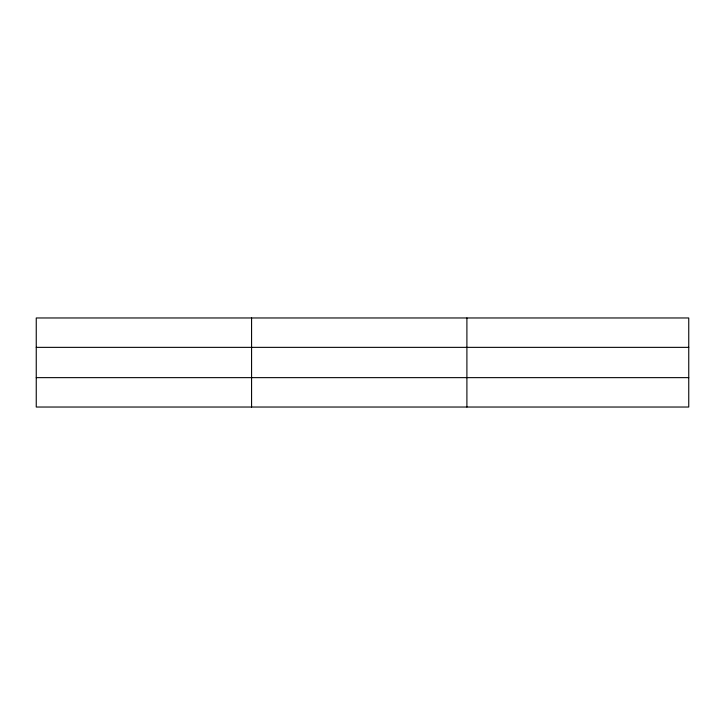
<?xml version="1.0" encoding="UTF-8"?>
<svg xmlns="http://www.w3.org/2000/svg" width="725" height="725" viewBox="0 0 725 725"><rect width="100%" height="100%" fill="white"/><g stroke="black" fill="none" stroke-linecap="round" stroke-linejoin="round"><path stroke-width="1.09" d="M251.575 407.033L251.575 317.967M466.9 407.033L466.9 317.967M688.75 347.357L688.75 317.967L36.25 317.967L36.25 407.033L688.75 407.033L688.75 347.357L36.25 347.357M36.25 377.643L688.75 377.643"/></g></svg>
